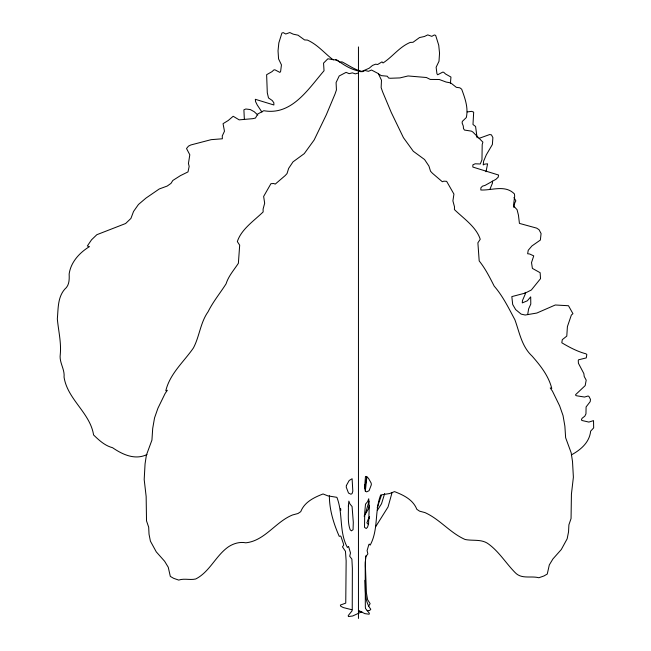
<?xml version="1.0" encoding="UTF-8"?>
<svg xmlns="http://www.w3.org/2000/svg" width="651" height="651" viewBox="0 0 651 651"><rect width="100%" height="100%" fill="white"/><g stroke="black" fill="none" stroke-linecap="round" stroke-linejoin="round"><path stroke-width="0.98" d="M450.411 83.385L450.948 77.046L445.561 73.994L443.697 72.269L442.68 72.147L437.675 74.759L436.951 73.775L436.129 67.232L439.002 61.259L439.539 53.179L438.733 45.212L435.657 35.374L434.323 34.967L431.8 36.35L427.756 34.894L424.428 36.489L419.529 37.555L413.003 42.291L410.228 42.413C399.291 46.986 392.667 56.743 383.032 62.96L381.991 61.878L377.686 64.482L375.611 64.197L372.502 65.425L369.207 68.192L360.89 71.854M329.349 495.728C329.422 509.888 333.597 523.518 339.236 536.343L340.522 536.009L341.034 536.668L343.525 544.065L343.671 545.253L342.45 546.816L345.461 551.307L346.145 560.877L345.754 603.119L340.375 605.072L340.676 606.187L343.223 607.554L351.825 609.727M365.309 491.407L366.895 476.402M365.903 555.767L365.276 562.578L366.415 592.874L367.603 599.669L370.134 603.672L368.507 606.268M527.749 314.197L528.612 308.94L530.793 304.058L530.695 296.864L527.334 300.795L522.281 302.902L522.468 300.559L525.243 294.138L525.202 292.356M364.755 488.429L366.741 476.971M369.036 501.18L365.317 514.103M485.996 171.734L487.599 163.84L484.678 164.125L483.197 164.931L483.628 161.179L486.297 154.865L492.376 144.506L492.888 137.605L491.424 134.855L489.715 134.529L479.014 138.378M513.859 207.49L514.713 203.063L515.861 200.842L513.948 197.522M392.008 492.758L388.045 506.966L375.513 526.976M384.668 493.499L381.527 503.752L377.344 510.384M369.426 505.445L368.287 509.106L364.104 516.153M377.214 507.739L381.348 495.525M489.91 189.327L492.482 183.037L492.392 181.108M369.589 516.617L366.863 522.826L367.856 524.088M368.027 520.043L369.141 518.538M571.383 454.903C580.676 449.857 589.497 442.428 590.636 431.165L593.663 427.894L593.525 420.619L588.87 422.084L581.856 420.465L581.424 419.667L582.116 418.259L584.81 416.168L585.957 413.881L586.095 406.94L590.205 401.618L590.473 399.372L588.984 396.508L588.105 396.003L584.517 397.045L576.696 395.792L575.801 395.474L575.582 394.677L585.184 385.612L586.193 380.135L584.232 376.538L583.841 373.552L578.43 363.282L578.259 360.556L578.503 359.816L586.274 357.912L586.82 354.494L585.933 353.802C577.486 351.581 569.267 347.243 561.797 342.768L562.301 339.667L566.785 336.103L567.412 326.599L571.358 315.06L572.945 313.684L568.486 305.734L555.287 304.993L536.839 313.041L525.162 315.027L521.125 314.108L515.641 309.575L512.687 304.481L511.832 296.604L525.17 293.105L531.346 289.996L540.517 278.669L540.143 272.704L532.396 268.399L531.517 262.597L533.739 255.876L529.686 254.012L527.635 253.744L528.23 250.293L531.932 245.948L540.363 240.056L541.079 233.546L539.044 229.713L536.676 228.127L519.433 223.399L518.448 215.147L517.073 209.695L513.468 205.797L514.672 196.106L514.428 193.933C505.241 184.493 491.928 190.548 480.829 189.994L480.861 187.838L482.481 186.153L485.036 185.413L495.948 179.302L498.21 177.162L498.568 175.038L472.838 167.063L472.87 164.858L475.14 163.8L480.283 163.979L481.96 159.796L482.204 144.53L482.887 142.113L472.838 132.007L471.43 131.136L464.48 130.062L463.479 128.54L463.309 126.074L462.112 122.941L462.34 121.395L466.319 117.53C468.5 107.732 464.985 98.244 461.681 89.195L459.826 87.804L456.335 87.332L450.72 82.897L446.106 82.042L439.311 79.503L430.254 79.43L426.397 77.51L408.055 75.955L399.942 77.908L390.372 78.266L388.671 78.047L387.231 76.2L381.258 75.63L378.377 73.823M361.883 611.753L352.687 615.984L348.431 616.562L348.212 615.61L352.093 610.801L352.24 609.092L352.37 568.356L351.882 559.144L349.709 556.247L350.482 552.935L348.692 546.856L348.326 546.466L347.398 547.475C338.878 531.851 343.207 513.403 336.892 497.331L327.917 495.875L323.051 493.963C314.132 497.429 304.546 501.937 300.738 511.662L297.987 513.509L292.551 514.965C275.519 521.809 264.819 540.802 245.834 542.812C239.804 541.64 233.693 543.414 228.607 546.694C215.79 555.539 209.785 571.838 195.707 578.991C190.051 580.301 184.266 578.153 178.7 580.09L173.63 578.324L170.318 576.404L168.259 567.257L164.638 561.284L156.273 551.869L150.414 541.152L149.038 534.251L148.672 527.172L146.516 520.881L146.149 496.477L144.188 479.543L145.067 463.854L146.385 455.163L151.935 440.084L152.7 428.464L154.531 417.926L157.933 408.218L165.102 393.529L167.348 390.266L165.802 390.795C169.911 373.641 183.712 361.964 193.412 347.968C199.548 336.388 200.321 322.684 208.1 311.731C213.056 301.698 220.168 293.129 226.109 283.779C228.444 276.089 234.051 269.913 238.38 263.273L239.682 245.167L237.338 241.602C241.261 229.274 254.077 220.77 263.15 211.925L263.085 209.126L264.672 203.234L263.639 196.447L270.938 183.672L273.737 183.517L275.251 184.095L285.146 175.615L287.026 173.589L288.653 168.381L293.007 161.863L304.261 153.628L314.148 139.989L326.297 114.828L334.98 94.143L336.437 89.952L336.087 82.579L339.195 75.972L346.088 72.367L349.148 73.661L352.354 72.871L355.373 73.864L358.123 73.075M146.996 454.496C135.172 460.452 122.494 454.544 112.55 447.701C104.909 445.723 99.082 440.312 93.581 434.941C90.082 412.734 67.468 399.478 64.058 377.132C64.921 369.036 58.989 362.395 60.291 354.266C61.381 342.255 58.395 330.7 57.337 318.86C58.273 308.729 57.597 297.442 64.709 289.239C69.413 285.52 69.38 279.491 69.144 274.047C70.764 262.158 79.601 252.612 89.464 246.631L87.315 246.021L91.555 239.788L96.844 234.702L125.627 223.513L130.916 218.435L133.545 211.461L138.46 204.479L145.995 198.075L159.251 188.977L167.201 186.056L170.985 183.387L172.832 180.457L180.408 175.648L188.001 171.905L189.172 166.379L188.44 163.507L189.807 154.759L186.511 148.518L188.497 146.133L190.833 144.97L211.168 139.656L222.365 138.785L222.268 135.937L224.473 131.217L223.049 123.674L228.273 120.468L233.172 116.269L239.161 119.865L252.881 118.661L255.485 118.026L257.739 114.015L263.793 110.703C291.754 115.788 308.395 88.861 324.035 70.756L323.547 63.114L327.868 58.802L337.421 60.266C344.892 65.857 353.111 70.764 362.762 71.667M467.239 111.923L471.698 111.354L473.676 112.135L472.984 124.504L475.58 126.497L477.093 137.743M367.123 610.646L369.63 610.524L370.777 609.263C364.283 601.109 365.602 590.066 364.951 580.318M358.498 611.224L360.182 611.322M335.582 59.534L339.887 62.13L341.962 61.853C348.594 65.157 354.705 69.836 362.2 71.52L365.219 70.528L368.417 71.317L371.485 70.023L378.377 73.628L381.486 80.228L381.136 87.608L382.593 91.799L391.275 112.485L403.425 137.646L413.312 151.284L424.558 159.519L428.919 166.038L430.547 171.246L432.427 173.264L442.322 181.743L443.836 181.173L446.635 181.328L453.934 194.096L452.901 200.89L454.488 206.782L454.422 209.573C463.496 218.427 476.304 226.93 480.235 239.251L477.891 242.823L479.193 260.929C485.386 268.651 489.764 277.399 494.182 286.115C502.873 296.115 508.7 308.175 514.908 319.779C519.531 332.531 521.679 346.438 532.192 356.195C540.566 365.772 548.598 375.871 551.771 388.452L550.225 387.923L552.471 391.186L559.64 405.874L563.042 415.574L564.873 426.12L565.638 437.741L571.179 452.819L572.506 461.502L573.385 477.191L571.423 494.133L571.057 518.538L568.901 524.82L568.535 531.908L567.159 538.8L561.3 549.517L552.935 558.932L549.314 564.913L547.255 574.052L543.943 575.972L538.873 577.746C530.768 575.614 521.459 579.569 514.917 572.359C506.006 563.261 499.244 552.024 488.966 544.342C481.992 538.711 473.171 541.127 465.139 539.5C450.11 532.9 439.978 519.36 425.022 512.614L419.586 511.165L416.835 509.31C413.027 499.594 403.433 495.077 394.522 491.611L389.656 493.531L380.68 494.98C374.366 511.059 378.695 529.507 370.175 545.131L369.247 544.114L368.881 544.505L367.091 550.583L367.864 553.903L365.691 556.792L365.203 566.012L365.333 606.748L365.48 608.457L369.361 613.258L369.141 614.218L364.885 613.633L359.165 610.85M333.32 59.933C324.524 53.366 317.721 44.626 307.345 40.061L304.57 39.939L298.044 35.203L293.145 34.137L289.817 32.55L285.773 34.007L283.25 32.623L281.916 33.03L278.84 42.868L278.034 50.827L278.571 58.907L281.444 64.88L280.622 71.423L279.897 72.416L274.893 69.803L273.876 69.926L272.012 71.643L266.625 74.702L267.301 92.873L268.505 97.943L272.216 100.498L273.851 102.76L273.876 104.982L255.322 99.302L255.583 101.621L257.218 104.957L261.938 112.102M257.82 115.032L254.175 111.687L250.334 109.571L245.875 109.002L243.897 109.791L244.353 119.345M340.628 508.472L340.823 510.278M358.457 46.921L358.457 70.568M358.457 71.358L358.457 618.45M369.239 507.78L368.539 524.193L367.449 527.302L366.196 528.514L364.511 527.359L364.747 512.337L365.504 504.159L367.603 501.677L368.726 498.78L369.239 507.78M348.375 505.933C348.643 513.81 347.414 522.102 350.124 529.645L351.369 530.858L353.062 529.711L353.298 522.273L352.069 506.502L349.961 504.029L348.846 501.132L348.375 505.933M364.845 484.775L364.755 488.795L365.496 491.236L366.651 491.879L369.076 490.691L371.339 484.775L371.184 483.14L368.385 478.159L365.471 476.394L364.845 484.775M346.389 485.483L346.234 487.119L348.497 493.043L350.922 494.231L352.077 493.588L352.818 491.139L352.101 478.737L349.188 480.503L346.389 485.483"/></g></svg>
